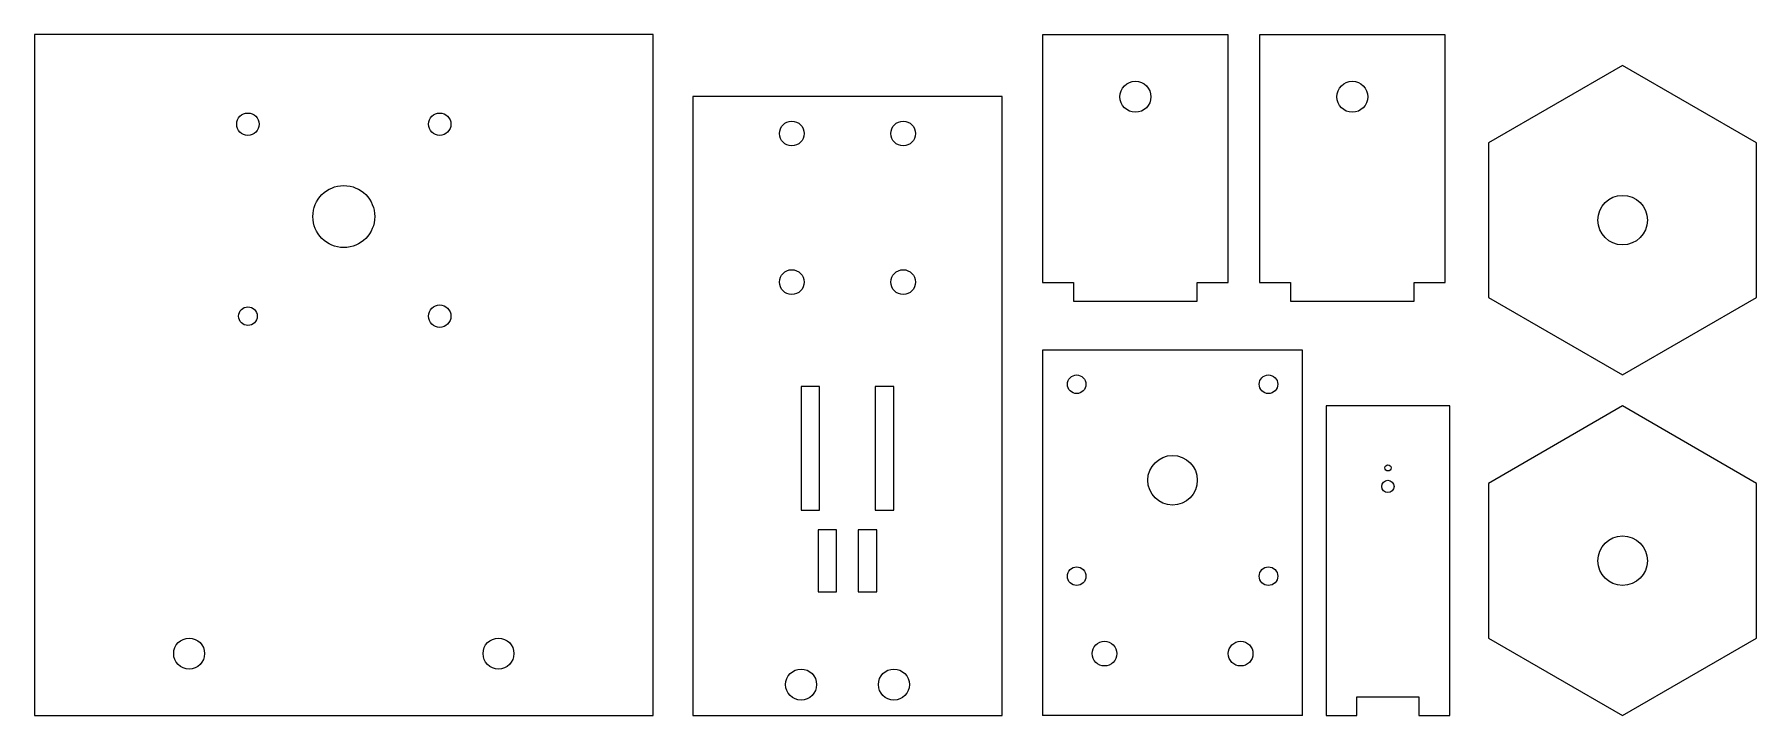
# Model space of a CAD drawing. Header units: inches. Extents: x -70 to 209, y 268 to 378.
import ezdxf

# ---------------------------------------------------------------- set-up
doc = ezdxf.new("R2010")
doc.units = ezdxf.units.IN
doc.header["$MEASUREMENT"] = 0

msp = doc.modelspace()

# ---------------------------------------------------------------- linework, layer by layer
at = {"color": 7, "linetype": 'Continuous', "lineweight": 25}
for p, q in [((30.23, 377.63), (-69.77, 377.63)), ((-69.77, 377.63), (-69.77, 267.63)), ((30.23, 267.63), (30.23, 377.63)), ((123.18, 377.56), (93.18, 377.56)), ((93.18, 377.56), (93.18, 337.56)), ((123.18, 337.56), (123.18, 377.56)), ((158.24, 377.56), (128.24, 377.56)), ((128.24, 377.56), (128.24, 337.56)), ((158.24, 337.56), (158.24, 377.56)), ((186.92, 372.64), (165.27, 360.14)), ((208.57, 360.14), (186.92, 372.64)), ((86.64, 367.63), (36.64, 367.63)), ((36.64, 367.63), (36.64, 267.63)), ((86.64, 267.63), (86.64, 367.63)), ((165.27, 360.14), (165.27, 335.14)), ((208.57, 335.14), (208.57, 360.14)), ((93.18, 337.56), (98.18, 337.56)), ((98.18, 337.56), (98.18, 334.56)), ((118.18, 337.56), (123.18, 337.56)), ((118.18, 334.56), (118.18, 337.56)), ((128.24, 337.56), (133.24, 337.56)), ((133.24, 337.56), (133.24, 334.56)), ((153.24, 337.56), (158.24, 337.56)), ((153.24, 334.56), (153.24, 337.56)), ((98.18, 334.56), (118.18, 334.56)), ((133.24, 334.56), (153.24, 334.56)), ((165.27, 335.14), (186.92, 322.64)), ((186.92, 322.64), (208.57, 335.14)), ((135.18, 326.63), (93.18, 326.63)), ((93.18, 326.63), (93.18, 267.63)), ((135.18, 267.63), (135.18, 326.63)), ((57.14, 320.78), (54.14, 320.78)), ((54.14, 320.78), (54.14, 300.78)), ((57.14, 300.78), (57.14, 320.78)), ((69.14, 320.78), (66.14, 320.78)), ((66.14, 320.78), (66.14, 300.78)), ((69.14, 300.78), (69.14, 320.78)), ((158.99, 317.63), (138.99, 317.63)), ((138.99, 317.63), (138.99, 267.63)), ((158.99, 267.63), (158.99, 317.63)), ((186.92, 317.63), (165.27, 305.13)), ((208.57, 305.13), (186.92, 317.63)), ((165.27, 305.13), (165.27, 280.13)), ((208.57, 280.13), (208.57, 305.13)), ((54.14, 300.78), (57.14, 300.78)), ((66.14, 300.78), (69.14, 300.78)), ((59.89, 297.63), (56.89, 297.63)), ((56.89, 297.63), (56.89, 287.63)), ((59.89, 287.63), (59.89, 297.63)), ((66.39, 297.63), (63.39, 297.63)), ((63.39, 297.63), (63.39, 287.63)), ((66.39, 287.63), (66.39, 297.63)), ((56.89, 287.63), (59.89, 287.63)), ((63.39, 287.63), (66.39, 287.63)), ((165.27, 280.13), (186.92, 267.63)), ((186.92, 267.63), (208.57, 280.13)), ((143.99, 270.63), (153.99, 270.63)), ((143.99, 267.63), (143.99, 270.63)), ((153.99, 270.63), (153.99, 267.63)), ((-69.77, 267.63), (30.23, 267.63)), ((36.64, 267.63), (86.64, 267.63)), ((135.18, 267.63), (93.18, 267.63)), ((138.99, 267.63), (143.99, 267.63)), ((153.99, 267.63), (158.99, 267.63))]:
    msp.add_line(p, q, dxfattribs=at)
for centre, radius in [((108.18, 367.56), 2.5), ((143.24, 367.56), 2.5), ((-35.27, 363.13), 1.81), ((-4.27, 363.13), 1.81), ((52.64, 361.63), 2), ((70.64, 361.63), 2), ((-19.77, 348.22), 5), ((186.92, 347.64), 4), ((52.64, 337.63), 2), ((70.64, 337.63), 2), ((-35.27, 332.13), 1.5), ((-4.27, 332.13), 1.81), ((98.68, 321.13), 1.5), ((129.68, 321.13), 1.5), ((114.18, 305.63), 4), ((148.99, 307.63), 0.5), ((148.99, 304.63), 1), ((186.92, 292.63), 4), ((98.68, 290.13), 1.5), ((129.68, 290.13), 1.5), ((-44.77, 277.63), 2.5), ((5.23, 277.63), 2.5), ((103.18, 277.63), 2), ((125.18, 277.63), 2), ((54.14, 272.63), 2.5), ((69.14, 272.63), 2.5)]:
    msp.add_circle(centre, radius, dxfattribs=at)

doc.saveas('drawing.dxf')
